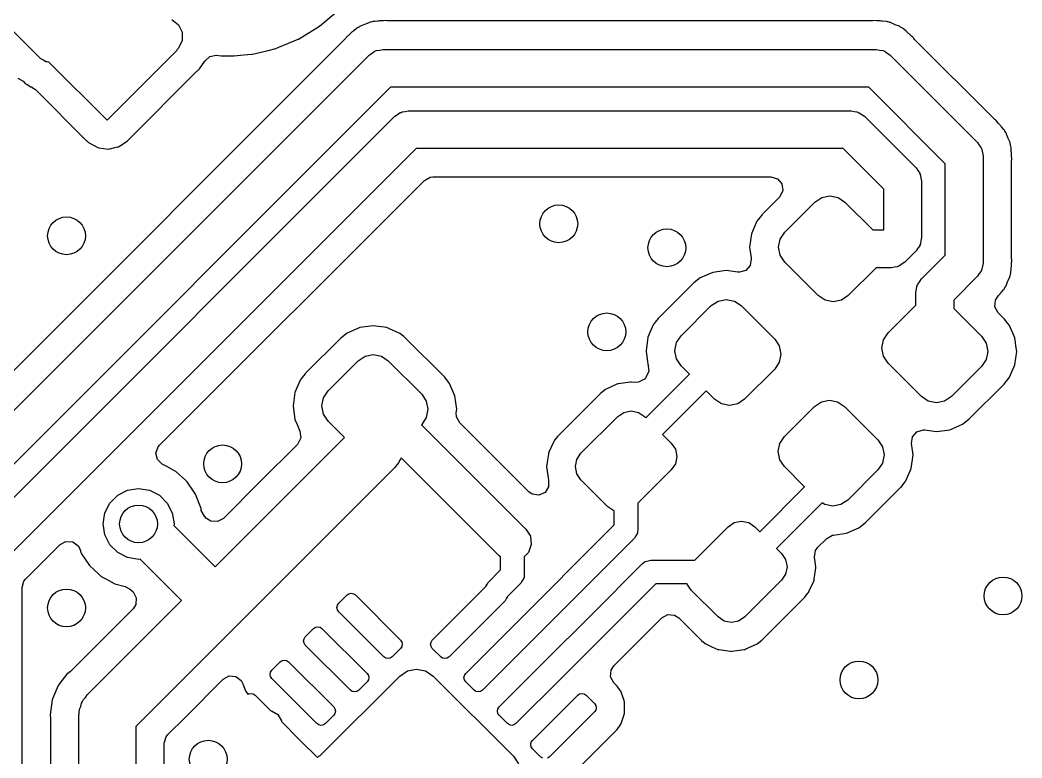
# Model space of a CAD drawing. Extents: x 4.14 to 7.68, y -5.31 to -1.77.
# Drawn here: x 4.7856 to 5.2029, y -3.0025 to -2.6951 of the extents above; entities that cross this region are included whole.
import ezdxf

# ---------------------------------------------------------------- set-up
doc = ezdxf.new("R2010")
doc.units = 0
doc.header["$MEASUREMENT"] = 0
doc.layers.add('BLACK', color=7, linetype='CONTINUOUS')

msp = doc.modelspace()

# ---------------------------------------------------------------- linework, layer by layer
at = {"layer": 'BLACK', "linetype": 'CONTINUOUS'}
for p, q in [((4.91031, -2.69773), (4.91809, -2.69109)), ((4.84881, -2.6949), (4.85158, -2.69705)), ((4.85158, -2.69705), (4.85314, -2.70019)), ((4.90159, -2.70308), (4.91031, -2.69773)), ((4.92571, -2.69866), (4.92459, -2.69963)), ((4.92597, -2.69843), (4.92571, -2.69866)), ((4.92571, -2.69866), (4.92571, -2.69866)), ((4.9263, -2.69829), (4.92597, -2.69843)), ((4.92642, -2.69821), (4.9263, -2.69829)), ((4.92694, -2.69791), (4.92642, -2.69821)), ((4.92707, -2.69784), (4.92694, -2.69791)), ((4.92735, -2.69763), (4.92707, -2.69784)), ((4.92769, -2.69751), (4.92735, -2.69763)), ((4.92908, -2.69701), (4.92769, -2.69751)), ((4.92769, -2.69751), (4.92769, -2.69751)), ((4.92944, -2.69686), (4.92908, -2.69701)), ((4.93111, -2.6961), (4.92944, -2.69686)), ((4.93146, -2.69605), (4.93111, -2.6961)), ((4.93161, -2.69601), (4.93146, -2.69605)), ((4.93218, -2.69586), (4.93161, -2.69601)), ((4.93233, -2.69583), (4.93218, -2.69586)), ((4.93266, -2.69571), (4.93233, -2.69583)), ((4.93339, -2.69567), (4.93266, -2.69571)), ((4.93449, -2.6956), (4.93339, -2.69567)), ((4.93489, -2.69556), (4.93449, -2.6956)), ((4.93529, -2.6955), (4.93489, -2.69556)), ((4.93591, -2.6955), (4.93529, -2.6955)), ((4.93622, -2.69549), (4.93591, -2.6955)), ((4.93701, -2.69544), (4.93622, -2.69549)), ((4.9383, -2.69536), (4.93701, -2.69544)), ((4.93864, -2.69544), (4.9383, -2.69536)), ((4.93899, -2.69547), (4.93864, -2.69544)), ((4.939, -2.69545), (4.93899, -2.69547)), ((4.93946, -2.6955), (4.939, -2.69545)), ((5.13969, -2.6955), (4.93946, -2.6955)), ((5.14025, -2.69544), (5.13969, -2.6955)), ((5.1406, -2.69542), (5.14025, -2.69544)), ((5.14025, -2.69544), (5.14025, -2.69544)), ((5.14095, -2.69534), (5.1406, -2.69542)), ((5.14226, -2.69544), (5.14095, -2.69534)), ((5.14287, -2.69549), (5.14226, -2.69544)), ((5.14324, -2.6955), (5.14287, -2.69549)), ((5.14384, -2.6955), (5.14324, -2.6955)), ((5.14435, -2.69558), (5.14384, -2.6955)), ((5.14475, -2.69563), (5.14435, -2.69558)), ((5.14657, -2.69576), (5.14475, -2.69563)), ((5.14691, -2.69589), (5.14657, -2.69576)), ((5.14705, -2.69592), (5.14691, -2.69589)), ((5.14763, -2.69607), (5.14705, -2.69592)), ((5.14777, -2.69611), (5.14763, -2.69607)), ((5.14812, -2.69617), (5.14777, -2.69611)), ((5.14844, -2.69632), (5.14812, -2.69617)), ((5.14978, -2.69695), (5.14844, -2.69632)), ((5.14844, -2.69632), (5.14844, -2.69632)), ((5.15014, -2.6971), (5.14978, -2.69695)), ((5.15186, -2.69774), (5.15014, -2.6971)), ((5.15214, -2.69795), (5.15186, -2.69774)), ((5.15227, -2.69803), (5.15214, -2.69795)), ((5.15279, -2.69833), (5.15227, -2.69803)), ((5.15291, -2.69842), (5.15279, -2.69833)), ((5.15323, -2.69857), (5.15291, -2.69842)), ((5.15349, -2.6988), (5.15323, -2.69857)), ((5.1546, -2.69978), (5.15349, -2.6988)), ((4.92092, -2.70312), (4.72923, -2.89481)), ((4.79429, -2.71125), (4.78296, -2.69992)), ((4.85314, -2.70019), (4.85318, -2.70369)), ((4.89338, -2.70648), (4.90141, -2.70315)), ((4.90141, -2.70315), (4.90159, -2.70308)), ((4.90141, -2.70315), (4.90141, -2.70315)), ((4.92127, -2.70268), (4.92092, -2.70312)), ((4.92151, -2.70241), (4.92127, -2.70268)), ((4.92127, -2.70268), (4.92127, -2.70268)), ((4.9217, -2.70212), (4.92151, -2.70241)), ((4.92316, -2.70086), (4.9217, -2.70212)), ((4.92343, -2.70061), (4.92316, -2.70086)), ((4.92385, -2.70019), (4.92343, -2.70061)), ((4.92427, -2.69988), (4.92385, -2.70019)), ((4.92459, -2.69963), (4.92427, -2.69988)), ((5.15491, -2.70003), (5.1546, -2.69978)), ((5.15509, -2.70016), (5.15491, -2.70003)), ((5.15523, -2.70027), (5.15509, -2.70016)), ((5.15567, -2.70071), (5.15523, -2.70027)), ((5.1559, -2.70092), (5.15567, -2.70071)), ((5.15703, -2.70192), (5.1559, -2.70092)), ((5.15746, -2.7023), (5.15703, -2.70192)), ((5.15765, -2.7026), (5.15746, -2.7023)), ((5.15788, -2.70287), (5.15765, -2.7026)), ((5.15789, -2.70286), (5.15788, -2.70287)), ((5.15819, -2.70323), (5.15789, -2.70286)), ((5.19088, -2.73592), (5.15819, -2.70323)), ((4.85112, -2.70764), (4.82189, -2.73687)), ((4.8517, -2.70687), (4.85096, -2.70747)), ((4.85096, -2.70747), (4.85112, -2.70764)), ((4.85318, -2.70369), (4.8517, -2.70687)), ((4.88239, -2.70933), (4.88895, -2.70776)), ((4.88895, -2.70776), (4.89214, -2.70699)), ((4.89214, -2.70699), (4.89338, -2.70648)), ((4.93373, -2.70801), (4.93411, -2.70777)), ((4.93411, -2.70777), (4.93542, -2.70762)), ((4.93542, -2.70762), (4.9367, -2.70733)), ((4.9367, -2.70733), (5.14231, -2.70733)), ((5.14231, -2.70733), (5.1436, -2.70763)), ((5.1436, -2.70763), (5.1449, -2.70777)), ((5.1449, -2.70777), (5.14529, -2.70801)), ((4.73564, -2.90513), (4.93114, -2.70963)), ((4.79535, -2.71183), (4.79429, -2.71125)), ((4.79637, -2.71248), (4.79535, -2.71183)), ((4.8628, -2.7121), (4.86467, -2.71034)), ((4.86467, -2.71034), (4.86731, -2.70981)), ((4.86731, -2.70981), (4.86935, -2.70997)), ((4.86935, -2.70997), (4.86935, -2.70997)), ((4.86935, -2.70997), (4.86945, -2.70998)), ((4.86945, -2.70998), (4.87455, -2.70998)), ((4.87455, -2.70998), (4.87465, -2.70997)), ((4.87465, -2.70997), (4.8789, -2.70964)), ((4.87465, -2.70997), (4.87465, -2.70997)), ((4.8789, -2.70964), (4.8822, -2.70938)), ((4.8822, -2.70938), (4.88239, -2.70933)), ((4.88239, -2.70933), (4.88239, -2.70933)), ((4.93114, -2.70963), (4.93226, -2.70893)), ((4.93226, -2.70893), (4.93329, -2.70811)), ((4.93329, -2.70811), (4.93373, -2.70801)), ((5.14529, -2.70801), (5.14573, -2.70812)), ((5.14573, -2.70812), (5.14675, -2.70894)), ((5.14675, -2.70894), (5.14787, -2.70964)), ((5.14787, -2.70964), (5.18437, -2.74614)), ((4.79662, -2.71252), (4.79637, -2.71248)), ((4.79672, -2.71257), (4.79662, -2.71252)), ((4.7969, -2.71256), (4.79672, -2.71257)), ((4.7977, -2.71268), (4.7969, -2.71256)), ((4.82189, -2.73687), (4.7977, -2.71268)), ((4.85953, -2.71627), (4.85999, -2.71586)), ((4.85999, -2.71586), (4.8602, -2.71567)), ((4.85999, -2.71586), (4.85999, -2.71586)), ((4.8602, -2.71567), (4.86036, -2.71545)), ((4.86036, -2.71545), (4.86264, -2.71226)), ((4.86036, -2.71545), (4.86036, -2.71545)), ((4.86264, -2.71226), (4.86269, -2.71219)), ((4.86269, -2.71219), (4.86277, -2.71207)), ((4.86277, -2.71207), (4.8628, -2.7121)), ((4.78479, -2.71934), (4.7869, -2.72059)), ((4.8304, -2.74538), (4.85931, -2.71647)), ((4.85931, -2.71647), (4.85953, -2.71627)), ((4.93996, -2.72308), (4.74908, -2.91396)), ((4.7869, -2.72059), (4.7878, -2.72149)), ((4.7878, -2.72149), (4.78864, -2.72192)), ((4.78864, -2.72192), (4.7893, -2.72232)), ((4.7893, -2.72232), (4.79007, -2.72288)), ((4.79007, -2.72288), (4.79044, -2.723)), ((4.79044, -2.723), (4.79078, -2.72318)), ((4.79078, -2.72318), (4.79074, -2.72327)), ((4.79074, -2.72327), (4.79211, -2.72411)), ((4.79211, -2.72411), (4.81338, -2.74538)), ((5.13904, -2.72308), (4.93996, -2.72308)), ((5.17092, -2.75496), (5.13904, -2.72308)), ((4.76123, -2.91573), (4.94174, -2.73522)), ((4.94174, -2.73522), (4.94286, -2.73452)), ((4.94286, -2.73452), (4.94389, -2.7337)), ((4.94389, -2.7337), (4.94433, -2.7336)), ((4.94433, -2.7336), (4.94471, -2.73336)), ((4.94471, -2.73336), (4.94602, -2.73321)), ((4.94602, -2.73321), (4.9473, -2.73292)), ((4.9473, -2.73292), (5.13171, -2.73292)), ((5.13171, -2.73292), (5.133, -2.73322)), ((5.133, -2.73322), (5.1343, -2.73336)), ((5.1343, -2.73336), (5.13469, -2.7336)), ((5.13469, -2.7336), (5.13513, -2.73371)), ((5.13513, -2.73371), (5.13615, -2.73453)), ((5.13615, -2.73453), (5.13727, -2.73523)), ((5.13727, -2.73523), (5.15878, -2.75674)), ((5.19132, -2.73627), (5.19088, -2.73592)), ((5.19159, -2.73651), (5.19132, -2.73627)), ((5.19132, -2.73627), (5.19132, -2.73627)), ((5.19188, -2.7367), (5.19159, -2.73651)), ((5.19211, -2.73697), (5.19188, -2.7367)), ((5.19314, -2.73816), (5.19211, -2.73697)), ((5.19339, -2.73843), (5.19314, -2.73816)), ((5.19381, -2.73885), (5.19339, -2.73843)), ((5.19393, -2.73901), (5.19381, -2.73885)), ((5.19412, -2.73928), (5.19393, -2.73901)), ((5.19437, -2.73959), (5.19412, -2.73928)), ((5.19534, -2.74071), (5.19437, -2.73959)), ((5.19557, -2.74098), (5.19534, -2.74071)), ((5.19534, -2.74071), (5.19534, -2.74071)), ((5.19571, -2.7413), (5.19557, -2.74098)), ((5.19579, -2.74142), (5.19571, -2.7413)), ((5.19609, -2.74194), (5.19579, -2.74142)), ((5.19616, -2.74207), (5.19609, -2.74194)), ((5.19637, -2.74235), (5.19616, -2.74207)), ((5.19649, -2.74269), (5.19637, -2.74235)), ((5.19699, -2.74408), (5.19649, -2.74269)), ((5.19649, -2.74269), (5.19649, -2.74269)), ((5.19714, -2.74445), (5.19699, -2.74408)), ((5.1979, -2.74611), (5.19714, -2.74445)), ((4.95056, -2.74867), (4.77467, -2.92456)), ((4.81338, -2.74538), (4.81342, -2.74542)), ((4.81342, -2.74542), (4.81342, -2.74542)), ((4.81342, -2.74542), (4.81399, -2.74593)), ((4.81399, -2.74593), (4.8142, -2.74613)), ((4.8142, -2.74613), (4.81807, -2.74828)), ((4.81807, -2.74828), (4.81852, -2.74834)), ((4.81852, -2.74834), (4.81852, -2.74834)), ((4.81852, -2.74834), (4.82052, -2.74862)), ((4.82052, -2.74862), (4.82245, -2.74889)), ((4.82245, -2.74889), (4.82511, -2.74826)), ((4.82511, -2.74826), (4.8263, -2.74798)), ((4.8263, -2.74798), (4.82675, -2.74788)), ((4.8263, -2.74798), (4.8263, -2.74798)), ((4.82675, -2.74788), (4.82713, -2.74762)), ((4.82713, -2.74762), (4.83021, -2.74551)), ((4.82713, -2.74762), (4.82713, -2.74762)), ((4.83021, -2.74551), (4.8304, -2.74538)), ((4.83021, -2.74551), (4.83021, -2.74551)), ((5.12844, -2.74867), (4.95056, -2.74867)), ((5.14533, -2.76556), (5.12844, -2.74867)), ((5.18437, -2.74614), (5.18507, -2.74726)), ((5.18507, -2.74726), (5.18589, -2.74829)), ((5.18589, -2.74829), (5.18599, -2.74873)), ((5.18599, -2.74873), (5.18623, -2.74911)), ((5.18623, -2.74911), (5.18638, -2.75042)), ((5.19795, -2.74646), (5.1979, -2.74611)), ((5.198, -2.74661), (5.19795, -2.74646)), ((5.19814, -2.74719), (5.198, -2.74661)), ((5.19817, -2.74733), (5.19814, -2.74719)), ((5.19829, -2.74766), (5.19817, -2.74733)), ((5.19832, -2.74817), (5.19829, -2.74766)), ((5.1984, -2.74949), (5.19832, -2.74817)), ((5.19844, -2.74989), (5.1984, -2.74949)), ((5.18638, -2.75042), (5.18667, -2.7517)), ((5.18667, -2.7517), (5.18667, -2.79631)), ((5.1985, -2.75029), (5.19844, -2.74989)), ((5.1985, -2.75091), (5.1985, -2.75029)), ((5.19851, -2.75122), (5.1985, -2.75091)), ((5.19864, -2.7533), (5.19851, -2.75122)), ((5.19853, -2.75399), (5.19856, -2.75364)), ((5.19856, -2.75364), (5.19864, -2.7533)), ((5.15878, -2.75674), (5.15948, -2.75786)), ((5.15948, -2.75786), (5.1603, -2.75889)), ((5.17092, -2.79304), (5.17092, -2.75496)), ((5.1985, -2.75446), (5.19855, -2.754)), ((5.1985, -2.79369), (5.1985, -2.75446)), ((5.19855, -2.754), (5.19853, -2.75399)), ((4.84371, -2.87225), (4.95401, -2.76195)), ((4.95401, -2.76195), (4.95646, -2.76061)), ((4.95646, -2.76061), (4.95752, -2.7605)), ((4.95752, -2.7605), (5.09835, -2.7605)), ((5.09835, -2.7605), (5.10103, -2.76129)), ((5.10103, -2.76129), (5.10286, -2.7634)), ((5.1603, -2.75889), (5.1604, -2.75933)), ((5.1604, -2.75933), (5.16064, -2.75971)), ((5.16064, -2.75971), (5.16079, -2.76102)), ((5.16079, -2.76102), (5.16108, -2.7623)), ((5.10326, -2.76617), (5.10209, -2.76871)), ((5.10286, -2.7634), (5.10326, -2.76617)), ((5.14533, -2.78244), (5.14533, -2.76556)), ((5.16108, -2.7623), (5.16108, -2.78571)), ((5.10185, -2.76897), (5.09459, -2.77624)), ((5.10209, -2.76871), (5.10185, -2.76897)), ((5.11662, -2.77094), (5.11949, -2.76902)), ((5.11949, -2.76902), (5.12288, -2.76834)), ((5.12288, -2.76834), (5.12627, -2.76902)), ((5.12627, -2.76902), (5.12914, -2.77094)), ((5.10409, -2.78347), (5.11662, -2.77094)), ((5.12914, -2.77094), (5.14076, -2.78255)), ((5.09371, -2.77735), (5.09249, -2.77891)), ((5.09449, -2.77635), (5.09371, -2.77735)), ((5.09459, -2.77624), (5.09449, -2.77635)), ((5.09449, -2.77635), (5.09449, -2.77635)), ((5.09249, -2.77891), (5.09024, -2.78411)), ((5.14076, -2.78255), (5.14522, -2.78255)), ((5.14522, -2.78255), (5.14533, -2.78244)), ((5.09024, -2.78411), (5.08947, -2.78973)), ((5.10149, -2.78973), (5.10217, -2.78634)), ((5.10217, -2.78634), (5.10409, -2.78347)), ((5.16078, -2.78699), (5.16064, -2.7883)), ((5.16108, -2.78571), (5.16078, -2.78699)), ((5.08947, -2.78973), (5.09008, -2.79421)), ((5.10217, -2.79312), (5.10149, -2.78973)), ((5.15947, -2.79015), (5.15877, -2.79127)), ((5.16029, -2.78913), (5.15947, -2.79015)), ((5.1604, -2.78869), (5.16029, -2.78913)), ((5.16064, -2.7883), (5.1604, -2.78869)), ((5.09013, -2.79454), (5.08971, -2.7973)), ((5.09008, -2.79421), (5.09013, -2.79454)), ((5.10409, -2.79599), (5.10217, -2.79312)), ((5.15877, -2.79127), (5.15404, -2.796)), ((5.16101, -2.80295), (5.17092, -2.79304)), ((5.19856, -2.79425), (5.1985, -2.79369)), ((5.19851, -2.79687), (5.19863, -2.7953)), ((5.19858, -2.7946), (5.19856, -2.79425)), ((5.19856, -2.79425), (5.19856, -2.79425)), ((5.19866, -2.79495), (5.19858, -2.7946)), ((5.19863, -2.7953), (5.19866, -2.79495)), ((5.07973, -2.79947), (5.07411, -2.80024)), ((5.08454, -2.80013), (5.07973, -2.79947)), ((5.08787, -2.7994), (5.08518, -2.80017)), ((5.08971, -2.7973), (5.08787, -2.7994)), ((5.11801, -2.80991), (5.10409, -2.79599)), ((5.14215, -2.7983), (5.13053, -2.80991)), ((5.14848, -2.7983), (5.14215, -2.7983)), ((5.14976, -2.79801), (5.14848, -2.7983)), ((5.15107, -2.79786), (5.14976, -2.79801)), ((5.15145, -2.79762), (5.15107, -2.79786)), ((5.15189, -2.79752), (5.15145, -2.79762)), ((5.15292, -2.7967), (5.15189, -2.79752)), ((5.15404, -2.796), (5.15292, -2.7967)), ((5.18599, -2.79928), (5.18589, -2.79973)), ((5.18623, -2.7989), (5.18599, -2.79928)), ((5.18638, -2.79759), (5.18623, -2.7989)), ((5.18667, -2.79631), (5.18638, -2.79759)), ((5.19827, -2.80022), (5.19837, -2.79875)), ((5.19837, -2.79875), (5.19842, -2.79835)), ((5.19842, -2.79835), (5.1985, -2.79783)), ((5.1985, -2.79724), (5.19851, -2.79687)), ((5.1985, -2.79783), (5.1985, -2.79724)), ((5.06891, -2.80249), (5.06624, -2.80459)), ((5.07411, -2.80024), (5.06891, -2.80249)), ((5.08518, -2.80017), (5.08454, -2.80013)), ((5.16031, -2.80407), (5.16101, -2.80295)), ((5.18436, -2.80187), (5.17445, -2.81178)), ((5.18506, -2.80075), (5.18436, -2.80187)), ((5.18589, -2.79973), (5.18506, -2.80075)), ((5.19706, -2.80378), (5.19713, -2.80361)), ((5.19713, -2.80361), (5.19783, -2.80212)), ((5.19783, -2.80212), (5.19789, -2.80177)), ((5.19789, -2.80177), (5.19793, -2.80163)), ((5.19793, -2.80163), (5.19808, -2.80105)), ((5.19808, -2.80105), (5.19811, -2.8009)), ((5.19811, -2.8009), (5.19824, -2.80057)), ((5.19824, -2.80057), (5.19827, -2.80022)), ((5.19827, -2.80022), (5.19827, -2.80022)), ((5.06624, -2.80459), (5.05144, -2.81939)), ((5.1587, -2.80851), (5.159, -2.80722)), ((5.159, -2.80722), (5.15914, -2.80592)), ((5.15914, -2.80592), (5.15938, -2.80553)), ((5.15938, -2.80553), (5.15949, -2.80509)), ((5.15949, -2.80509), (5.16031, -2.80407)), ((5.19422, -2.8086), (5.1952, -2.80749)), ((5.1952, -2.80749), (5.19543, -2.80723)), ((5.19543, -2.80723), (5.19558, -2.80691)), ((5.19558, -2.80691), (5.19567, -2.80678)), ((5.19567, -2.80678), (5.19597, -2.80627)), ((5.19597, -2.80627), (5.19605, -2.80614)), ((5.19605, -2.80614), (5.19626, -2.80586)), ((5.19626, -2.80586), (5.1969, -2.80414)), ((5.1969, -2.80414), (5.19706, -2.80378)), ((5.07634, -2.81217), (5.07973, -2.81149)), ((5.07973, -2.81149), (5.08312, -2.81217)), ((5.12088, -2.81183), (5.11801, -2.80991)), ((5.12427, -2.81251), (5.12088, -2.81183)), ((5.12766, -2.81183), (5.12427, -2.81251)), ((5.13053, -2.80991), (5.12766, -2.81183)), ((5.1587, -2.81385), (5.1587, -2.80851)), ((5.17445, -2.81178), (5.17445, -2.81524)), ((5.19164, -2.81459), (5.19184, -2.8118)), ((5.19184, -2.8118), (5.19277, -2.81025)), ((5.19277, -2.81025), (5.19308, -2.8099)), ((5.19308, -2.8099), (5.19329, -2.80967)), ((5.19329, -2.80967), (5.19373, -2.80923)), ((5.19373, -2.80923), (5.19384, -2.80909)), ((5.19384, -2.80909), (5.19397, -2.80891)), ((5.19397, -2.80891), (5.19422, -2.8086)), ((5.06094, -2.82662), (5.07347, -2.81409)), ((5.07347, -2.81409), (5.07634, -2.81217)), ((5.08312, -2.81217), (5.08599, -2.81409)), ((5.08599, -2.81409), (5.09991, -2.82801)), ((5.14709, -2.82547), (5.1587, -2.81385)), ((5.17445, -2.81524), (5.18606, -2.82686)), ((5.19298, -2.81704), (5.19164, -2.81459)), ((5.05134, -2.8195), (5.05015, -2.82102)), ((5.05144, -2.81939), (5.05134, -2.8195)), ((5.05134, -2.8195), (5.05134, -2.8195)), ((5.19546, -2.81952), (5.19298, -2.81704)), ((5.19556, -2.81963), (5.19546, -2.81952)), ((5.19546, -2.81952), (5.19546, -2.81952)), ((5.19566, -2.81975), (5.19556, -2.81963)), ((5.19702, -2.82148), (5.19566, -2.81975)), ((5.19566, -2.81975), (5.19566, -2.81975)), ((4.92711, -2.82324), (4.92191, -2.82549)), ((4.93273, -2.82247), (4.92711, -2.82324)), ((4.93834, -2.82324), (4.93273, -2.82247)), ((4.93981, -2.82387), (4.93834, -2.82324)), ((4.94325, -2.82536), (4.93981, -2.82387)), ((5.04934, -2.82206), (5.04709, -2.82726)), ((5.05015, -2.82102), (5.04934, -2.82206)), ((5.19766, -2.8223), (5.19702, -2.82148)), ((5.19991, -2.8275), (5.19766, -2.8223)), ((4.91924, -2.82759), (4.90444, -2.84239)), ((4.92191, -2.82549), (4.91924, -2.82759)), ((4.94355, -2.82549), (4.94325, -2.82536)), ((4.94325, -2.82536), (4.94325, -2.82536)), ((4.9438, -2.82569), (4.94355, -2.82549)), ((4.94541, -2.82695), (4.9438, -2.82569)), ((4.9438, -2.82569), (4.9438, -2.82569)), ((4.94622, -2.82759), (4.94541, -2.82695)), ((4.96241, -2.84378), (4.94622, -2.82759)), ((5.04709, -2.82726), (5.04632, -2.83288)), ((5.05902, -2.82949), (5.06094, -2.82662)), ((5.09991, -2.82801), (5.10183, -2.83088)), ((5.14449, -2.83173), (5.14517, -2.82834)), ((5.14517, -2.82834), (5.14709, -2.82547)), ((5.18606, -2.82686), (5.18798, -2.82973)), ((5.20018, -2.82946), (5.19991, -2.8275)), ((5.04632, -2.83288), (5.04636, -2.83321)), ((5.05834, -2.83288), (5.05902, -2.82949)), ((5.05902, -2.83627), (5.05834, -2.83288)), ((5.10183, -2.83088), (5.10251, -2.83427)), ((5.14517, -2.83512), (5.14449, -2.83173)), ((5.18798, -2.82973), (5.18866, -2.83312)), ((5.20037, -2.83086), (5.20018, -2.82946)), ((5.20068, -2.83312), (5.20037, -2.83086)), ((4.91394, -2.84962), (4.92647, -2.83709)), ((4.92647, -2.83709), (4.92934, -2.83517)), ((4.92934, -2.83517), (4.93273, -2.83449)), ((4.93273, -2.83449), (4.93612, -2.83517)), ((4.93612, -2.83517), (4.93899, -2.83709)), ((4.93899, -2.83709), (4.95291, -2.85101)), ((5.04636, -2.83321), (5.04693, -2.83731)), ((5.06094, -2.83914), (5.05902, -2.83627)), ((5.10251, -2.83427), (5.10183, -2.83766)), ((5.14709, -2.83799), (5.14517, -2.83512)), ((5.18798, -2.83651), (5.18606, -2.83938)), ((5.18866, -2.83312), (5.18798, -2.83651)), ((5.19991, -2.83874), (5.20068, -2.83312)), ((5.04693, -2.83731), (5.04709, -2.8385)), ((5.04709, -2.8385), (5.04722, -2.83881)), ((5.04722, -2.83881), (5.04731, -2.83913)), ((5.04731, -2.83913), (5.04723, -2.83915)), ((5.04723, -2.83915), (5.04752, -2.84147)), ((5.06442, -2.84262), (5.06094, -2.83914)), ((5.09991, -2.84053), (5.08738, -2.85306)), ((5.10183, -2.83766), (5.09991, -2.84053)), ((5.16101, -2.85191), (5.14709, -2.83799)), ((5.18606, -2.83938), (5.17353, -2.85191)), ((5.19766, -2.84394), (5.19991, -2.83874)), ((4.90234, -2.84506), (4.90009, -2.85026)), ((4.9032, -2.84396), (4.90234, -2.84506)), ((4.90434, -2.8425), (4.9032, -2.84396)), ((4.90444, -2.84239), (4.90434, -2.8425)), ((4.90434, -2.8425), (4.90434, -2.8425)), ((4.96251, -2.8439), (4.96241, -2.84378)), ((4.96409, -2.84591), (4.96251, -2.8439)), ((4.96251, -2.8439), (4.96251, -2.8439)), ((5.04562, -2.84468), (5.04317, -2.84602)), ((5.04613, -2.84418), (5.04562, -2.84468)), ((5.04752, -2.84147), (5.04613, -2.84418)), ((5.04624, -2.8608), (5.06442, -2.84262)), ((5.19566, -2.8465), (5.19698, -2.84481)), ((5.19698, -2.84481), (5.19766, -2.84394)), ((4.91202, -2.85249), (4.91394, -2.84962)), ((4.96451, -2.84645), (4.96409, -2.84591)), ((4.96676, -2.85166), (4.96451, -2.84645)), ((5.0294, -2.84904), (5.02751, -2.85056)), ((5.02968, -2.84891), (5.0294, -2.84904)), ((5.03421, -2.84685), (5.02968, -2.84891)), ((5.02968, -2.84891), (5.02968, -2.84891)), ((5.03453, -2.8467), (5.03421, -2.84685)), ((5.03421, -2.84685), (5.03421, -2.84685)), ((5.03488, -2.84665), (5.03453, -2.8467)), ((5.03977, -2.84595), (5.03488, -2.84665)), ((5.03488, -2.84665), (5.03488, -2.84665)), ((5.04012, -2.8459), (5.03977, -2.84595)), ((5.04141, -2.84609), (5.04012, -2.8459)), ((5.04317, -2.84602), (5.04141, -2.84609)), ((5.07138, -2.84958), (5.0532, -2.86776)), ((5.07486, -2.85306), (5.07138, -2.84958)), ((5.18076, -2.86141), (5.19556, -2.84661)), ((5.19556, -2.84661), (5.19566, -2.8465)), ((5.19566, -2.8465), (5.19566, -2.8465)), ((4.90009, -2.85026), (4.89932, -2.85588)), ((4.91134, -2.85588), (4.91202, -2.85249)), ((4.95291, -2.85101), (4.95483, -2.85388)), ((4.96753, -2.85727), (4.96676, -2.85166)), ((5.02751, -2.85056), (5.00956, -2.86851)), ((5.07773, -2.85498), (5.07486, -2.85306)), ((5.08738, -2.85306), (5.08451, -2.85498)), ((5.11934, -2.85417), (5.12273, -2.85349)), ((5.12273, -2.85349), (5.12612, -2.85417)), ((5.16388, -2.85383), (5.16101, -2.85191)), ((5.16727, -2.85451), (5.16388, -2.85383)), ((5.17066, -2.85383), (5.16727, -2.85451)), ((5.17353, -2.85191), (5.17066, -2.85383)), ((4.89932, -2.85588), (4.90009, -2.8615)), ((4.91202, -2.85927), (4.91134, -2.85588)), ((4.95483, -2.85388), (4.95551, -2.85727)), ((4.95551, -2.85727), (4.95483, -2.86066)), ((4.96733, -2.85873), (4.96753, -2.85727)), ((5.03711, -2.85853), (5.04012, -2.85794)), ((5.04012, -2.85794), (5.04313, -2.85853)), ((5.08112, -2.85566), (5.07773, -2.85498)), ((5.08451, -2.85498), (5.08112, -2.85566)), ((5.10394, -2.86862), (5.11647, -2.85609)), ((5.11647, -2.85609), (5.11934, -2.85417)), ((5.12612, -2.85417), (5.12899, -2.85609)), ((5.12899, -2.85609), (5.14291, -2.87001)), ((4.90009, -2.8615), (4.90102, -2.86364)), ((4.91394, -2.86214), (4.91202, -2.85927)), ((4.9208, -2.86901), (4.91394, -2.86214)), ((4.95483, -2.86066), (4.95291, -2.86353)), ((4.9674, -2.86045), (4.96733, -2.85873)), ((4.96874, -2.86291), (4.9674, -2.86045)), ((5.01924, -2.87555), (5.03455, -2.86024)), ((5.03455, -2.86024), (5.03711, -2.85853)), ((5.04313, -2.85853), (5.04569, -2.86024)), ((5.04569, -2.86024), (5.04624, -2.8608)), ((5.17809, -2.86351), (5.18076, -2.86141)), ((4.90102, -2.86364), (4.90222, -2.86642)), ((4.95291, -2.86353), (4.95277, -2.86367)), ((4.95277, -2.86367), (4.99629, -2.90719)), ((4.9975, -2.89167), (4.96874, -2.86291)), ((5.15913, -2.8666), (5.16182, -2.86583)), ((5.16182, -2.86583), (5.16246, -2.86587)), ((5.16246, -2.86587), (5.16727, -2.86653)), ((5.16727, -2.86653), (5.17289, -2.86576)), ((5.17289, -2.86576), (5.17809, -2.86351)), ((4.86686, -2.92294), (4.9208, -2.86901)), ((4.90256, -2.8692), (4.90117, -2.8719)), ((4.90222, -2.86642), (4.90256, -2.8692)), ((5.00804, -2.8704), (5.00791, -2.87068)), ((5.00823, -2.87015), (5.00804, -2.8704)), ((5.00947, -2.86861), (5.00823, -2.87015)), ((5.00956, -2.86851), (5.00947, -2.86861)), ((5.00947, -2.86861), (5.00947, -2.86861)), ((5.0532, -2.86776), (5.05682, -2.87138)), ((5.10202, -2.87149), (5.10394, -2.86862)), ((5.14291, -2.87001), (5.14483, -2.87288)), ((5.15687, -2.87146), (5.15729, -2.8687)), ((5.15729, -2.8687), (5.15913, -2.8666)), ((4.84226, -2.87547), (4.84321, -2.87284)), ((4.84321, -2.87284), (4.84371, -2.87225)), ((4.90117, -2.8719), (4.88554, -2.88753)), ((5.00791, -2.87068), (5.006, -2.87488)), ((5.00791, -2.87068), (5.00791, -2.87068)), ((5.05682, -2.87138), (5.05853, -2.87393)), ((5.05853, -2.87393), (5.05913, -2.87695)), ((5.10134, -2.87488), (5.10202, -2.87149)), ((5.14483, -2.87288), (5.14551, -2.87627)), ((5.15753, -2.87627), (5.15687, -2.87146)), ((4.84289, -2.87819), (4.84226, -2.87547)), ((4.84489, -2.88015), (4.84289, -2.87819)), ((4.94373, -2.87859), (4.94341, -2.8794)), ((4.94422, -2.87787), (4.94373, -2.87859)), ((4.94431, -2.87748), (4.94422, -2.87787)), ((4.98515, -2.91832), (4.94431, -2.87748)), ((5.00529, -2.87842), (5.0049, -2.88112)), ((5.00565, -2.87588), (5.00529, -2.87842)), ((5.0057, -2.87553), (5.00565, -2.87588)), ((5.00565, -2.87588), (5.00565, -2.87588)), ((5.006, -2.87488), (5.0057, -2.87553)), ((5.01694, -2.88112), (5.01753, -2.87811)), ((5.01753, -2.87811), (5.01924, -2.87555)), ((5.05913, -2.87695), (5.05853, -2.87996)), ((5.10202, -2.87827), (5.10134, -2.87488)), ((5.10394, -2.88114), (5.10202, -2.87827)), ((5.14551, -2.87627), (5.14483, -2.87966)), ((5.15676, -2.88189), (5.15753, -2.87627)), ((4.84674, -2.88112), (4.84489, -2.88015)), ((4.85001, -2.88285), (4.84674, -2.88112)), ((4.85029, -2.883), (4.85001, -2.88285)), ((4.85051, -2.8832), (4.85029, -2.883)), ((4.94178, -2.88144), (4.87411, -2.94911)), ((4.94252, -2.88036), (4.94178, -2.88144)), ((4.94341, -2.8794), (4.94252, -2.88036)), ((5.0049, -2.88112), (5.0057, -2.88671)), ((5.01753, -2.88413), (5.01694, -2.88112)), ((5.05682, -2.88251), (5.04295, -2.89638)), ((5.05853, -2.87996), (5.05682, -2.88251)), ((5.11238, -2.88959), (5.10394, -2.88114)), ((5.14291, -2.88253), (5.13038, -2.89506)), ((5.14483, -2.87966), (5.14291, -2.88253)), ((5.15451, -2.88709), (5.15676, -2.88189)), ((4.85455, -2.8868), (4.85051, -2.8832)), ((4.8551, -2.88728), (4.85455, -2.8868)), ((5.0057, -2.88671), (5.00577, -2.88686)), ((5.00577, -2.88686), (5.00577, -2.88957)), ((5.01924, -2.88669), (5.01753, -2.88413)), ((5.03038, -2.89782), (5.01924, -2.88669)), ((5.15406, -2.88767), (5.15451, -2.88709)), ((4.82632, -2.89306), (4.83044, -2.89096)), ((4.83044, -2.89096), (4.835, -2.89024)), ((4.835, -2.89024), (4.83956, -2.89096)), ((4.83956, -2.89096), (4.84368, -2.89306)), ((4.85526, -2.88753), (4.8551, -2.88728)), ((4.85821, -2.89182), (4.85526, -2.88753)), ((4.85526, -2.88753), (4.85526, -2.88753)), ((4.88554, -2.88753), (4.87037, -2.9027)), ((5.00577, -2.88957), (5.00426, -2.89192)), ((5.09371, -2.90826), (5.11238, -2.88959)), ((5.13761, -2.90456), (5.15241, -2.88976)), ((5.15241, -2.88976), (5.15251, -2.88965)), ((5.15251, -2.88965), (5.15406, -2.88767)), ((5.15251, -2.88965), (5.15251, -2.88965)), ((4.82306, -2.89632), (4.82632, -2.89306)), ((4.84368, -2.89306), (4.84694, -2.89632)), ((4.85874, -2.89259), (4.85821, -2.89182)), ((4.86102, -2.89861), (4.85874, -2.89259)), ((4.99895, -2.89267), (4.9975, -2.89167)), ((5.00171, -2.89307), (4.99895, -2.89267)), ((5.00426, -2.89192), (5.00171, -2.89307)), ((5.13038, -2.89506), (5.12751, -2.89698)), ((4.82096, -2.90044), (4.82306, -2.89632)), ((4.84694, -2.89632), (4.84904, -2.90044)), ((4.86105, -2.89891), (4.86102, -2.89861)), ((4.86113, -2.89937), (4.86105, -2.89891)), ((4.86105, -2.89891), (4.86105, -2.89891)), ((4.86247, -2.90182), (4.86113, -2.89937)), ((5.03293, -2.89953), (5.03038, -2.89782)), ((5.03311, -2.89957), (5.03293, -2.89953)), ((5.03311, -2.90545), (5.03311, -2.89957)), ((5.04295, -2.89638), (5.04295, -2.90748)), ((5.11964, -2.89625), (5.10067, -2.91522)), ((5.12073, -2.89698), (5.11964, -2.89625)), ((5.12412, -2.89766), (5.12073, -2.89698)), ((5.12751, -2.89698), (5.12412, -2.89766)), ((4.82024, -2.905), (4.82096, -2.90044)), ((4.84904, -2.90044), (4.84976, -2.905)), ((4.86335, -2.9027), (4.86247, -2.90182)), ((4.86513, -2.90384), (4.86335, -2.9027)), ((4.86792, -2.90404), (4.86513, -2.90384)), ((4.87037, -2.9027), (4.86792, -2.90404)), ((5.08304, -2.90447), (5.08605, -2.90387)), ((5.08605, -2.90387), (5.08907, -2.90447)), ((4.82096, -2.90956), (4.82024, -2.905)), ((4.84976, -2.905), (4.84965, -2.90573)), ((4.84965, -2.90573), (4.86686, -2.92294)), ((4.99004, -2.94852), (5.03311, -2.90545)), ((4.99629, -2.90719), (4.99815, -2.91016)), ((5.04295, -2.90748), (5.04283, -2.90835)), ((5.06662, -2.92005), (5.08049, -2.90618)), ((5.08049, -2.90618), (5.08304, -2.90447)), ((5.08907, -2.90447), (5.09162, -2.90618)), ((5.09162, -2.90618), (5.09371, -2.90826)), ((5.12974, -2.90891), (5.13494, -2.90666)), ((5.13494, -2.90666), (5.13761, -2.90456)), ((4.82306, -2.91368), (4.82096, -2.90956)), ((5.04151, -2.91096), (4.97821, -2.97427)), ((4.99815, -2.91016), (4.99854, -2.91364)), ((5.04209, -2.9099), (5.04151, -2.91096)), ((5.04275, -2.90888), (5.04209, -2.9099)), ((5.04279, -2.90863), (5.04275, -2.90888)), ((5.04284, -2.90853), (5.04279, -2.90863)), ((5.04283, -2.90835), (5.04284, -2.90853)), ((5.11793, -2.91469), (5.12158, -2.91105)), ((5.12158, -2.91105), (5.12403, -2.90971)), ((5.12403, -2.90971), (5.12441, -2.90964)), ((5.12441, -2.90964), (5.12974, -2.90891)), ((4.78795, -2.92801), (4.80233, -2.91363)), ((4.80233, -2.91363), (4.80478, -2.91229)), ((4.80478, -2.91229), (4.80757, -2.91249)), ((4.80757, -2.91249), (4.80981, -2.91417)), ((4.80981, -2.91417), (4.8105, -2.91543)), ((4.8105, -2.91543), (4.81113, -2.91716)), ((4.82632, -2.91694), (4.82306, -2.91368)), ((4.99854, -2.91364), (4.99738, -2.91694)), ((5.10067, -2.91522), (5.10276, -2.91731)), ((5.11653, -2.9189), (5.11693, -2.91614)), ((5.11693, -2.91614), (5.11793, -2.91469)), ((4.81113, -2.91716), (4.8113, -2.91741)), ((4.8113, -2.91741), (4.8113, -2.91741)), ((4.8113, -2.91741), (4.81455, -2.92226)), ((4.83044, -2.91904), (4.82632, -2.91694)), ((4.835, -2.91976), (4.83044, -2.91904)), ((4.83573, -2.91965), (4.835, -2.91976)), ((4.85294, -2.93686), (4.83573, -2.91965)), ((4.98579, -2.91872), (4.98515, -2.91832)), ((4.98579, -2.92418), (4.98579, -2.91872)), ((4.99738, -2.91694), (4.99564, -2.91868)), ((4.99564, -2.91868), (4.99564, -2.92622)), ((5.04604, -2.92064), (5.04723, -2.92039)), ((5.04723, -2.92039), (5.04839, -2.92005)), ((5.04839, -2.92005), (5.06662, -2.92005)), ((5.10276, -2.91731), (5.10447, -2.91987)), ((5.10447, -2.91987), (5.10506, -2.92288)), ((5.1171, -2.92288), (5.11653, -2.9189)), ((4.81455, -2.92226), (4.81455, -2.92226)), ((4.81455, -2.92226), (4.81472, -2.92251)), ((4.81472, -2.92251), (4.81619, -2.92384)), ((4.81619, -2.92384), (4.81842, -2.92587)), ((4.98064, -2.92934), (4.98579, -2.92418)), ((5.0237, -2.9427), (5.04491, -2.92149)), ((5.04491, -2.92149), (5.04561, -2.92096)), ((5.04561, -2.92096), (5.04573, -2.92083)), ((5.04573, -2.92083), (5.04584, -2.92079)), ((5.04584, -2.92079), (5.04604, -2.92064)), ((5.10506, -2.92288), (5.10447, -2.92589)), ((5.11636, -2.92801), (5.11705, -2.92323)), ((5.11705, -2.92323), (5.1171, -2.92288)), ((4.7865, -2.93152), (4.78729, -2.92883)), ((4.78729, -2.92883), (4.78795, -2.92801)), ((4.81842, -2.92587), (4.81948, -2.92684)), ((4.81948, -2.92684), (4.82163, -2.92801)), ((4.82163, -2.92801), (4.82488, -2.92977)), ((4.99478, -2.92864), (4.99419, -2.9297)), ((4.99543, -2.92762), (4.99478, -2.92864)), ((4.99547, -2.92737), (4.99543, -2.92762)), ((4.99552, -2.92727), (4.99547, -2.92737)), ((4.99564, -2.92622), (4.99551, -2.92709)), ((4.99551, -2.92709), (4.99552, -2.92727)), ((5.10276, -2.92845), (5.08745, -2.94376)), ((5.10447, -2.92589), (5.10276, -2.92845)), ((5.11432, -2.93282), (5.11615, -2.92879)), ((5.11615, -2.92879), (5.1163, -2.92847)), ((5.11615, -2.92879), (5.11615, -2.92879)), ((5.1163, -2.92847), (5.11636, -2.92801)), ((4.7865, -4.06269), (4.7865, -2.93152)), ((4.82488, -2.92977), (4.82488, -2.92977)), ((4.82488, -2.92977), (4.82514, -2.92991)), ((4.82514, -2.92991), (4.82942, -2.93103)), ((4.82942, -2.93103), (4.83167, -2.93232)), ((4.83167, -2.93232), (4.8327, -2.93335)), ((4.95733, -2.95339), (4.97959, -2.93113)), ((4.97959, -2.93113), (4.98006, -2.9304)), ((4.98006, -2.9304), (4.98064, -2.92934)), ((4.99419, -2.9297), (4.98865, -2.93524)), ((5.05043, -2.92989), (5.03066, -2.94966)), ((5.06343, -2.92989), (5.05043, -2.92989)), ((5.06347, -2.93007), (5.06343, -2.92989)), ((5.06518, -2.93262), (5.06347, -2.93007)), ((5.07631, -2.94376), (5.06518, -2.93262)), ((5.11396, -2.9336), (5.11432, -2.93282)), ((4.81365, -2.97616), (4.85294, -2.93686)), ((4.8327, -2.93335), (4.83404, -2.93581)), ((4.83404, -2.93581), (4.83384, -2.9386)), ((4.91835, -2.93808), (4.92183, -2.9346)), ((4.92183, -2.9346), (4.92263, -2.93407)), ((4.92263, -2.93407), (4.92357, -2.93388)), ((4.92357, -2.93388), (4.92451, -2.93407)), ((4.92451, -2.93407), (4.92531, -2.9346)), ((4.92531, -2.9346), (4.9441, -2.95339)), ((4.9876, -2.93704), (4.98308, -2.94156)), ((4.98818, -2.93597), (4.9876, -2.93704)), ((4.98865, -2.93524), (4.98818, -2.93597)), ((5.09449, -2.95344), (5.11244, -2.93549)), ((5.11244, -2.93549), (5.11277, -2.93509)), ((5.11277, -2.93509), (5.11377, -2.93385)), ((5.11377, -2.93385), (5.11396, -2.9336)), ((5.11377, -2.93385), (5.11377, -2.93385)), ((4.8327, -2.94037), (4.80661, -2.96647)), ((4.83384, -2.9386), (4.8327, -2.94037)), ((4.91763, -2.93982), (4.91782, -2.93888)), ((4.91782, -2.94076), (4.91763, -2.93982)), ((4.91782, -2.93888), (4.91835, -2.93808)), ((4.91835, -2.94156), (4.91782, -2.94076)), ((4.93714, -2.96035), (4.91835, -2.94156)), ((4.98308, -2.94156), (4.96429, -2.96035)), ((4.98308, -2.94156), (4.98308, -2.94156)), ((5.00396, -2.96244), (5.0237, -2.9427)), ((5.03289, -2.96415), (5.05293, -2.94412)), ((5.05293, -2.94412), (5.05538, -2.94278)), ((5.05538, -2.94278), (5.05817, -2.94298)), ((5.05817, -2.94298), (5.05994, -2.94412)), ((5.05994, -2.94412), (5.06459, -2.94876)), ((5.07887, -2.94547), (5.07631, -2.94376)), ((5.08188, -2.94606), (5.07887, -2.94547)), ((5.08489, -2.94547), (5.08188, -2.94606)), ((5.08745, -2.94376), (5.08489, -2.94547)), ((4.87411, -2.94911), (4.83381, -2.9894)), ((4.90443, -2.952), (4.90791, -2.94852)), ((4.90791, -2.94852), (4.90871, -2.94799)), ((4.90871, -2.94799), (4.90965, -2.9478)), ((4.90965, -2.9478), (4.91059, -2.94799)), ((4.91059, -2.94799), (4.91139, -2.94852)), ((4.91139, -2.94852), (4.93018, -2.96731)), ((4.97125, -2.96731), (4.99004, -2.94852)), ((4.99004, -2.94852), (4.99004, -2.94852)), ((5.03066, -2.94966), (5.01092, -2.9694)), ((5.06459, -2.94876), (5.06926, -2.95344)), ((4.90371, -2.95374), (4.9039, -2.9528)), ((4.9039, -2.95468), (4.90371, -2.95374)), ((4.9039, -2.9528), (4.90443, -2.952)), ((4.9441, -2.95339), (4.94464, -2.95419)), ((4.95679, -2.95419), (4.95733, -2.95339)), ((5.06926, -2.95344), (5.06937, -2.95353)), ((5.06937, -2.95353), (5.06937, -2.95353)), ((5.06937, -2.95353), (5.07091, -2.95477)), ((5.0926, -2.95496), (5.09449, -2.95344)), ((4.90443, -2.95548), (4.9039, -2.95468)), ((4.92322, -2.97427), (4.90443, -2.95548)), ((4.9441, -2.95687), (4.94062, -2.96035)), ((4.94464, -2.95607), (4.9441, -2.95687)), ((4.94464, -2.95419), (4.94482, -2.95513)), ((4.94482, -2.95513), (4.94464, -2.95607)), ((4.95661, -2.95513), (4.95679, -2.95419)), ((4.95679, -2.95607), (4.95661, -2.95513)), ((4.95733, -2.95687), (4.95679, -2.95607)), ((4.96081, -2.96035), (4.95733, -2.95687)), ((5.07091, -2.95477), (5.07115, -2.95496)), ((5.07115, -2.95496), (5.07144, -2.95509)), ((5.07144, -2.95509), (5.07144, -2.95509)), ((5.07144, -2.95509), (5.07374, -2.95614)), ((5.07374, -2.95614), (5.07629, -2.9573)), ((5.07629, -2.9573), (5.07664, -2.95735)), ((5.07664, -2.95735), (5.07664, -2.95735)), ((5.07664, -2.95735), (5.08153, -2.95805)), ((5.08153, -2.95805), (5.08188, -2.9581)), ((5.08188, -2.9581), (5.08223, -2.95805)), ((5.08223, -2.95805), (5.08712, -2.95735)), ((5.08712, -2.95735), (5.08747, -2.9573)), ((5.08712, -2.95735), (5.08712, -2.95735)), ((5.08747, -2.9573), (5.08792, -2.95709)), ((5.08792, -2.95709), (5.09232, -2.95509)), ((5.09232, -2.95509), (5.0926, -2.95496)), ((5.09232, -2.95509), (5.09232, -2.95509)), ((4.89399, -2.96244), (4.89479, -2.96191)), ((4.89479, -2.96191), (4.89573, -2.96172)), ((4.89573, -2.96172), (4.89667, -2.96191)), ((4.89667, -2.96191), (4.89747, -2.96244)), ((4.93794, -2.96089), (4.93714, -2.96035)), ((4.93888, -2.96107), (4.93794, -2.96089)), ((4.93982, -2.96089), (4.93888, -2.96107)), ((4.94062, -2.96035), (4.93982, -2.96089)), ((4.9616, -2.96089), (4.96081, -2.96035)), ((4.96255, -2.96107), (4.9616, -2.96089)), ((4.96349, -2.96089), (4.96255, -2.96107)), ((4.96429, -2.96035), (4.96349, -2.96089)), ((4.80661, -2.96647), (4.80612, -2.96689)), ((4.88998, -2.96672), (4.89051, -2.96592)), ((4.89051, -2.96592), (4.89399, -2.96244)), ((4.89747, -2.96244), (4.91626, -2.98123)), ((4.94375, -2.96836), (4.94695, -2.96622)), ((4.94695, -2.96622), (4.95071, -2.96547)), ((4.95071, -2.96547), (4.95448, -2.96622)), ((4.95448, -2.96622), (4.95767, -2.96836)), ((4.98516, -2.98123), (5.00396, -2.96244)), ((5.00396, -2.96244), (5.00396, -2.96244)), ((5.03156, -2.96871), (5.03175, -2.96593)), ((5.03175, -2.96593), (5.03289, -2.96415)), ((4.80514, -2.96765), (4.80228, -2.97137)), ((4.80612, -2.96689), (4.80514, -2.96765)), ((4.85435, -2.98559), (4.87028, -2.96966)), ((4.87028, -2.96966), (4.87273, -2.96832)), ((4.87273, -2.96832), (4.87552, -2.96852)), ((4.87552, -2.96852), (4.87776, -2.9702)), ((4.87776, -2.9702), (4.87848, -2.97156)), ((4.88979, -2.96766), (4.88998, -2.96672)), ((4.88998, -2.9686), (4.88979, -2.96766)), ((4.89051, -2.9694), (4.88998, -2.9686)), ((4.9093, -2.98819), (4.89051, -2.9694)), ((4.9106, -3.00151), (4.94375, -2.96836)), ((4.93018, -2.96731), (4.93072, -2.96811)), ((4.93072, -2.96999), (4.93018, -2.97079)), ((4.93072, -2.96811), (4.9309, -2.96905)), ((4.9309, -2.96905), (4.93072, -2.96999)), ((4.95767, -2.96836), (4.99108, -3.00176)), ((4.97052, -2.96905), (4.97071, -2.96811)), ((4.97071, -2.96999), (4.97052, -2.96905)), ((4.97071, -2.96811), (4.97125, -2.96731)), ((4.97125, -2.97079), (4.97071, -2.96999)), ((5.01092, -2.9694), (4.99212, -2.98819)), ((5.03289, -2.97117), (5.03156, -2.96871)), ((4.80135, -2.97259), (4.79897, -2.97834)), ((4.80228, -2.97137), (4.80135, -2.97259)), ((4.87848, -2.97156), (4.87951, -2.97455)), ((4.87951, -2.97455), (4.87974, -2.97486)), ((4.92402, -2.97481), (4.92322, -2.97427)), ((4.92496, -2.97499), (4.92402, -2.97481)), ((4.92591, -2.97481), (4.92496, -2.97499)), ((4.9267, -2.97427), (4.92591, -2.97481)), ((4.93018, -2.97079), (4.9267, -2.97427)), ((4.97473, -2.97427), (4.97125, -2.97079)), ((4.97552, -2.97481), (4.97473, -2.97427)), ((4.97647, -2.97499), (4.97552, -2.97481)), ((4.97741, -2.97481), (4.97647, -2.97499)), ((4.97821, -2.97427), (4.97741, -2.97481)), ((5.03416, -2.97243), (5.03289, -2.97117)), ((5.03427, -2.97258), (5.03416, -2.97243)), ((5.03561, -2.97438), (5.03427, -2.97258)), ((5.03427, -2.97258), (5.03427, -2.97258)), ((5.03584, -2.97469), (5.03561, -2.97438)), ((5.03561, -2.97438), (5.03561, -2.97438)), ((5.03597, -2.97505), (5.03584, -2.97469)), ((4.79897, -2.97834), (4.79815, -2.98451)), ((4.8112, -2.97972), (4.81169, -2.97901)), ((4.81169, -2.97901), (4.81202, -2.9782)), ((4.81202, -2.9782), (4.81291, -2.97724)), ((4.81291, -2.97724), (4.81365, -2.97616)), ((4.87974, -2.97486), (4.87974, -2.97486)), ((4.87974, -2.97486), (4.8806, -2.97601)), ((4.8806, -2.97601), (4.88087, -2.97583)), ((4.88087, -2.97583), (4.88181, -2.97564)), ((4.88181, -2.97564), (4.88275, -2.97583)), ((4.88275, -2.97583), (4.88355, -2.97636)), ((4.88355, -2.97636), (4.89003, -2.98283)), ((4.99908, -2.99515), (5.01788, -2.97636)), ((5.01788, -2.97636), (5.01867, -2.97583)), ((5.01867, -2.97583), (5.01962, -2.97564)), ((5.01962, -2.97564), (5.02056, -2.97583)), ((5.02056, -2.97583), (5.02136, -2.97636)), ((5.02136, -2.97636), (5.02484, -2.97984)), ((5.03719, -2.97861), (5.03597, -2.97505)), ((5.03739, -2.97919), (5.03719, -2.97861)), ((4.81028, -2.98363), (4.81041, -2.98221)), ((4.81041, -2.98221), (4.8109, -2.981)), ((4.8109, -2.981), (4.8112, -2.97972)), ((4.89003, -2.98283), (4.8903, -2.98283)), ((4.8903, -2.98283), (4.89295, -2.98436)), ((4.91626, -2.98123), (4.9168, -2.98203)), ((4.9168, -2.98203), (4.91698, -2.98297)), ((4.91698, -2.98297), (4.9168, -2.98391)), ((4.98444, -2.98297), (4.98463, -2.98203)), ((4.98463, -2.98391), (4.98444, -2.98297)), ((4.98463, -2.98203), (4.98516, -2.98123)), ((5.02484, -2.97984), (5.02537, -2.98064)), ((5.02537, -2.98252), (5.02484, -2.98332)), ((5.02537, -2.98064), (5.02556, -2.98158)), ((5.02556, -2.98158), (5.02537, -2.98252)), ((5.03739, -2.98395), (5.03739, -2.97919)), ((4.79815, -2.98451), (4.7982, -2.98483)), ((4.7982, -2.98483), (4.79832, -2.98574)), ((4.79832, -2.98574), (4.79836, -2.98638)), ((4.79836, -2.98638), (4.79836, -3.09613)), ((4.81019, -2.98451), (4.81023, -2.98411)), ((4.81019, -3.098), (4.81019, -2.98451)), ((4.8102, -2.98393), (4.81028, -2.98363)), ((4.81023, -2.98411), (4.8102, -2.98393)), ((4.84709, -2.99285), (4.85435, -2.98559)), ((4.89295, -2.98436), (4.89448, -2.98701)), ((4.89448, -2.98701), (4.89448, -2.98728)), ((4.89448, -2.98728), (4.90234, -2.99515)), ((4.91626, -2.98471), (4.91278, -2.98819)), ((4.9168, -2.98391), (4.91626, -2.98471)), ((4.98516, -2.98471), (4.98463, -2.98391)), ((4.98864, -2.98819), (4.98516, -2.98471)), ((5.02484, -2.98332), (5.00604, -3.00211)), ((5.03598, -2.98808), (5.03726, -2.98433)), ((5.03726, -2.98433), (5.03739, -2.98395)), ((5.03726, -2.98433), (5.03726, -2.98433)), ((4.83381, -2.9894), (4.83381, -3.09311)), ((4.9101, -2.98872), (4.9093, -2.98819)), ((4.91104, -2.98891), (4.9101, -2.98872)), ((4.91199, -2.98872), (4.91104, -2.98891)), ((4.91278, -2.98819), (4.91199, -2.98872)), ((4.98944, -2.98872), (4.98864, -2.98819)), ((4.99038, -2.98891), (4.98944, -2.98872)), ((4.99133, -2.98872), (4.99038, -2.98891)), ((4.99212, -2.98819), (4.99133, -2.98872)), ((5.01967, -3.00521), (5.03416, -2.99073)), ((5.03416, -2.99073), (5.03427, -2.99058)), ((5.03427, -2.99058), (5.03562, -2.98876)), ((5.03427, -2.99058), (5.03427, -2.99058)), ((5.03562, -2.98876), (5.03585, -2.98845)), ((5.03562, -2.98876), (5.03562, -2.98876)), ((5.03585, -2.98845), (5.03598, -2.98808)), ((5.03598, -2.98808), (5.03598, -2.98808)), ((4.84564, -2.99636), (4.84643, -2.99367)), ((4.84643, -2.99367), (4.84709, -2.99285)), ((4.90234, -2.99515), (4.90234, -2.99515)), ((4.90234, -2.99515), (4.90954, -3.00235)), ((4.99855, -2.99595), (4.99908, -2.99515)), ((4.84564, -3.08615), (4.84564, -2.99636)), ((4.99836, -2.99689), (4.99855, -2.99595)), ((4.99855, -2.99783), (4.99836, -2.99689)), ((4.99908, -2.99863), (4.99855, -2.99783)), ((5.00256, -3.00211), (4.99908, -2.99863)), ((4.90954, -3.00235), (4.91001, -3.00173)), ((4.91001, -3.00173), (4.9106, -3.00151)), ((4.99108, -3.00176), (4.99321, -3.00496)), ((5.00336, -3.00264), (5.00256, -3.00211)), ((5.00604, -3.00211), (5.00525, -3.00264))]:
    msp.add_line(p, q, dxfattribs=at)
at = {"layer": 'BLACK'}
for centre in [(5.01, -2.78), (4.805, -2.785), (5.055, -2.79), (5.03, -2.825), (4.87, -2.88), (4.835, -2.905), (5.195, -2.935), (4.805, -2.94), (5.135, -2.97), (4.864, -3.003)]:
    msp.add_circle(centre, 0.00787, dxfattribs=at)

doc.saveas('drawing.dxf')
